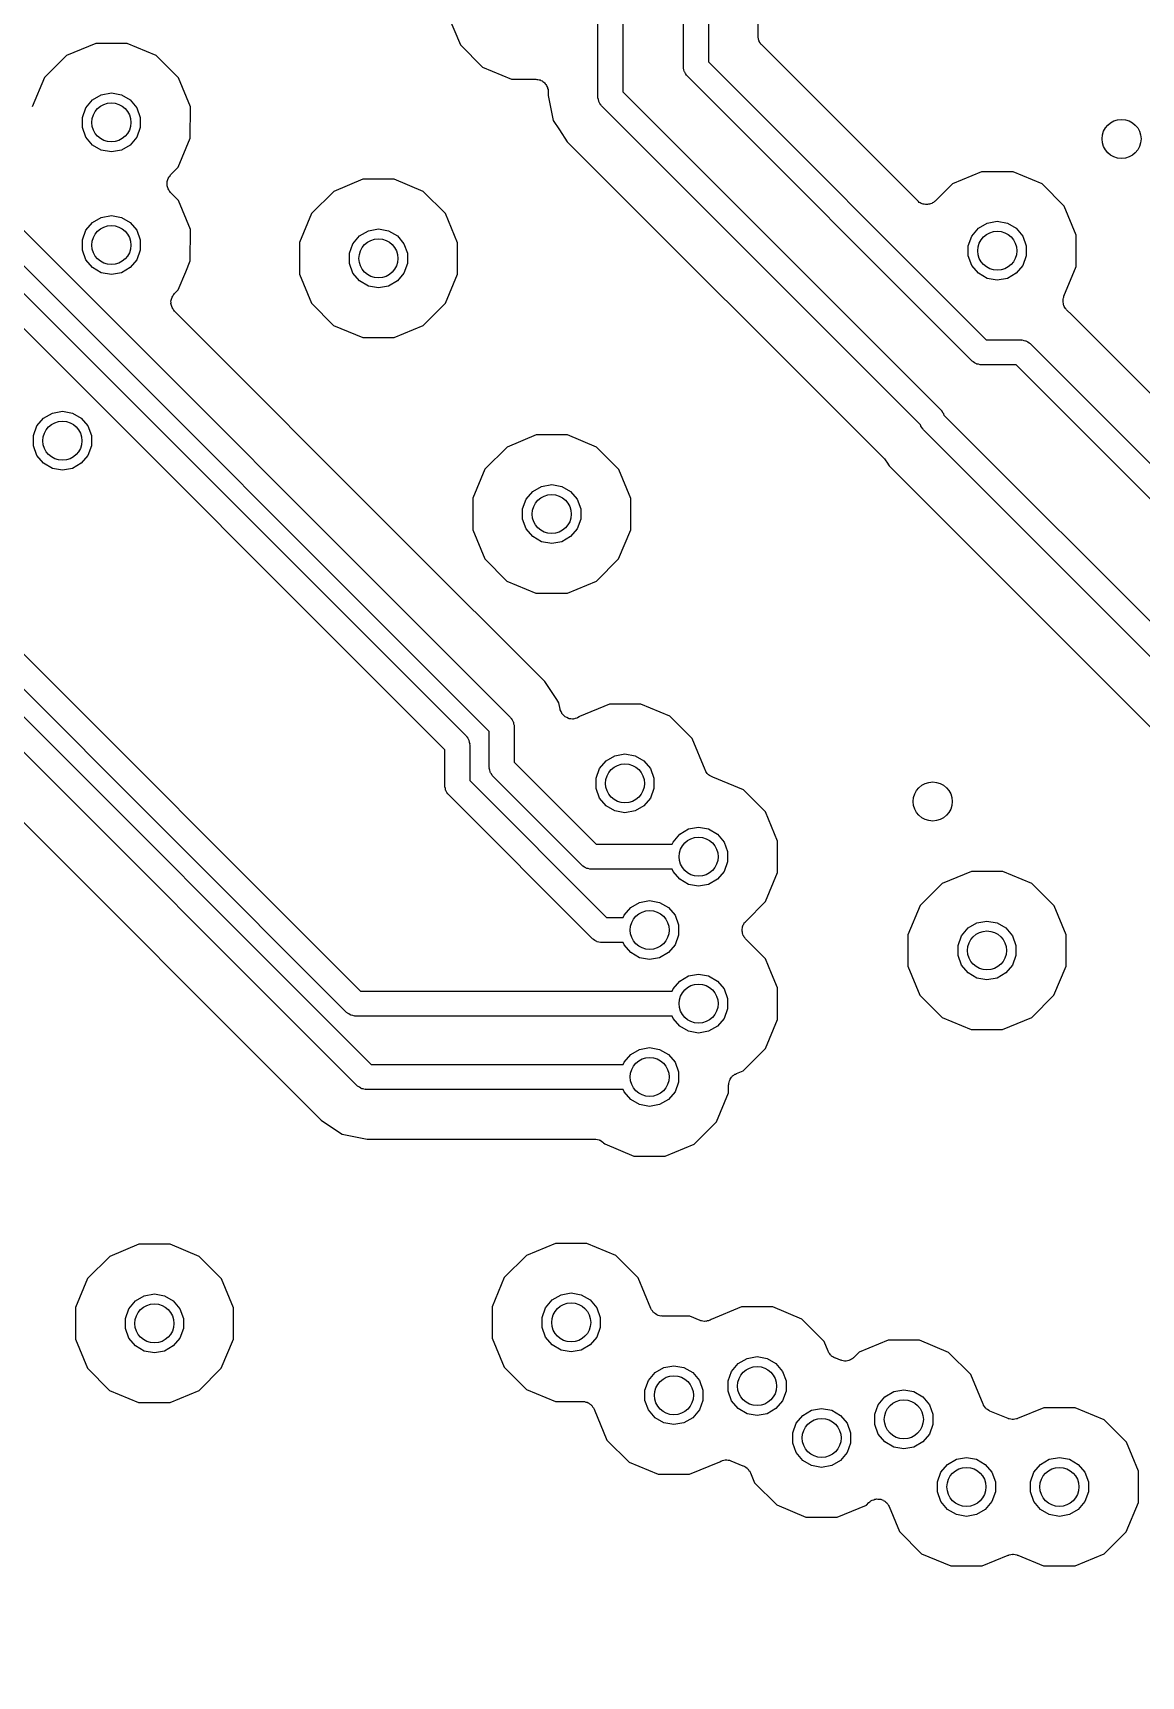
# Model space of a CAD drawing. Extents: x 10 to 287, y -200 to -10.
# Drawn here: x 141.91 to 153.24, y -120.73 to -103.95 of the extents above; entities that cross this region are included whole.
import ezdxf

# ---------------------------------------------------------------- set-up
doc = ezdxf.new("R2010")
doc.units = 0
doc.header["$MEASUREMENT"] = 0
doc.layers.add('BLACK', color=7, linetype='CONTINUOUS')

msp = doc.modelspace()

# ---------------------------------------------------------------- linework, layer by layer
at = {"layer": 'Black'}
for p, q in [((148.558, -104.295), (148.558, -101.618)), ((148.812, -101.565), (148.812, -104.242)), ((149.32, -103.979), (149.32, -102.324)), ((147.683, -104.6), (147.683, -102.653)), ((147.937, -102.6), (147.937, -104.547)), ((138.827, -102.979), (146.79, -110.941)), ((146.573, -111.084), (138.61, -103.121)), ((139.051, -103.845), (146.336, -111.129)), ((146.154, -103.772), (146.277, -104.069)), ((146.119, -111.272), (138.909, -104.062)), ((142.55, -104.053), (142.253, -104.176)), ((142.871, -104.054), (142.55, -104.053)), ((143.168, -104.177), (142.871, -104.054)), ((146.277, -104.069), (146.504, -104.296)), ((149.321, -103.985), (149.32, -103.979)), ((149.32, -103.99), (149.321, -103.985)), ((149.325, -104.006), (149.32, -103.99)), ((149.328, -104.023), (149.325, -104.006)), ((149.33, -104.028), (149.328, -104.023)), ((149.332, -104.033), (149.33, -104.028)), ((149.341, -104.047), (149.332, -104.033)), ((149.35, -104.061), (149.341, -104.047)), ((149.354, -104.065), (149.35, -104.061)), ((149.357, -104.069), (149.354, -104.065)), ((149.426, -104.138), (149.357, -104.069)), ((142.253, -104.176), (142.026, -104.403)), ((143.395, -104.404), (143.168, -104.177)), ((148.812, -104.242), (151.653, -107.083)), ((150.952, -105.663), (149.426, -104.138)), ((149.426, -104.138), (149.426, -104.138)), ((142.026, -104.403), (141.902, -104.7)), ((143.518, -104.701), (143.395, -104.404)), ((146.504, -104.296), (146.8, -104.419)), ((148.559, -104.301), (148.558, -104.295)), ((148.558, -104.306), (148.559, -104.301)), ((148.563, -104.322), (148.558, -104.306)), ((148.566, -104.338), (148.563, -104.322)), ((148.568, -104.343), (148.566, -104.338)), ((148.57, -104.349), (148.568, -104.343)), ((148.579, -104.362), (148.57, -104.349)), ((148.588, -104.377), (148.579, -104.362)), ((148.592, -104.38), (148.588, -104.377)), ((148.595, -104.385), (148.592, -104.38)), ((151.51, -107.3), (148.595, -104.385)), ((142.517, -104.631), (142.607, -104.579)), ((142.607, -104.579), (142.71, -104.56)), ((142.71, -104.56), (142.813, -104.579)), ((142.813, -104.579), (142.903, -104.631)), ((146.8, -104.419), (147.048, -104.419)), ((147.048, -104.419), (147.059, -104.421)), ((147.059, -104.421), (147.07, -104.421)), ((147.07, -104.421), (147.081, -104.425)), ((147.081, -104.425), (147.092, -104.427)), ((147.092, -104.427), (147.101, -104.433)), ((147.101, -104.433), (147.112, -104.436)), ((147.112, -104.436), (147.12, -104.444)), ((147.12, -104.444), (147.13, -104.449)), ((147.13, -104.449), (147.137, -104.458)), ((147.137, -104.458), (147.145, -104.465)), ((147.145, -104.465), (147.151, -104.475)), ((147.151, -104.475), (147.158, -104.483)), ((147.158, -104.483), (147.162, -104.493)), ((147.162, -104.493), (147.167, -104.503)), ((147.167, -104.503), (147.169, -104.514)), ((147.169, -104.514), (147.173, -104.525)), ((147.173, -104.525), (147.173, -104.536)), ((147.173, -104.536), (147.175, -104.546)), ((147.175, -104.546), (147.175, -104.587)), ((147.937, -104.547), (151.19, -107.8)), ((142.414, -104.809), (142.449, -104.711)), ((142.449, -104.711), (142.517, -104.631)), ((142.903, -104.631), (142.97, -104.711)), ((142.97, -104.711), (143.006, -104.809)), ((143.517, -105.023), (143.518, -104.701)), ((147.175, -104.587), (147.226, -104.842)), ((147.684, -104.606), (147.683, -104.6)), ((147.683, -104.611), (147.684, -104.606)), ((147.688, -104.627), (147.683, -104.611)), ((147.691, -104.643), (147.688, -104.627)), ((147.693, -104.648), (147.691, -104.643)), ((147.695, -104.654), (147.693, -104.648)), ((147.704, -104.667), (147.695, -104.654)), ((147.713, -104.682), (147.704, -104.667)), ((147.717, -104.685), (147.713, -104.682)), ((147.72, -104.69), (147.717, -104.685)), ((150.98, -107.95), (147.72, -104.69)), ((142.414, -104.914), (142.414, -104.809)), ((142.449, -105.012), (142.414, -104.914)), ((143.006, -104.914), (142.97, -105.012)), ((143.006, -104.809), (143.006, -104.914)), ((147.226, -104.842), (147.289, -104.936)), ((142.517, -105.092), (142.449, -105.012)), ((142.97, -105.012), (142.903, -105.092)), ((143.394, -105.319), (143.517, -105.023)), ((147.289, -104.936), (147.289, -104.936)), ((147.289, -104.936), (147.37, -105.058)), ((147.37, -105.058), (150.611, -108.299)), ((142.607, -105.144), (142.517, -105.092)), ((142.71, -105.162), (142.607, -105.144)), ((142.813, -105.144), (142.71, -105.162)), ((142.903, -105.092), (142.813, -105.144)), ((143.297, -105.425), (143.302, -105.415)), ((143.302, -105.415), (143.31, -105.407)), ((143.31, -105.407), (143.316, -105.398)), ((143.316, -105.398), (143.394, -105.319)), ((151.605, -105.364), (151.308, -105.487)), ((151.926, -105.364), (151.605, -105.364)), ((152.223, -105.488), (151.926, -105.364)), ((143.279, -105.476), (143.282, -105.466)), ((143.28, -105.487), (143.279, -105.476)), ((143.279, -105.498), (143.28, -105.487)), ((143.282, -105.509), (143.279, -105.498)), ((143.282, -105.466), (143.283, -105.455)), ((143.283, -105.52), (143.282, -105.509)), ((143.283, -105.455), (143.288, -105.444)), ((143.288, -105.53), (143.283, -105.52)), ((143.288, -105.444), (143.291, -105.434)), ((143.291, -105.541), (143.288, -105.53)), ((143.291, -105.434), (143.297, -105.425)), ((143.297, -105.55), (143.291, -105.541)), ((143.302, -105.56), (143.297, -105.55)), ((143.309, -105.568), (143.302, -105.56)), ((143.316, -105.577), (143.309, -105.568)), ((143.395, -105.657), (143.316, -105.577)), ((144.983, -105.565), (144.756, -105.792)), ((145.28, -105.442), (144.983, -105.565)), ((145.601, -105.442), (145.28, -105.442)), ((145.898, -105.566), (145.601, -105.442)), ((146.125, -105.793), (145.898, -105.566)), ((151.308, -105.487), (151.131, -105.664)), ((152.45, -105.715), (152.223, -105.488)), ((143.518, -105.954), (143.395, -105.657)), ((150.961, -105.67), (150.952, -105.663)), ((150.968, -105.678), (150.961, -105.67)), ((150.978, -105.682), (150.968, -105.678)), ((150.988, -105.689), (150.978, -105.682)), ((150.998, -105.692), (150.988, -105.689)), ((151.008, -105.696), (150.998, -105.692)), ((151.019, -105.697), (151.008, -105.696)), ((151.03, -105.7), (151.019, -105.697)), ((151.041, -105.699), (151.03, -105.7)), ((151.052, -105.7), (151.041, -105.699)), ((151.063, -105.697), (151.052, -105.7)), ((151.074, -105.696), (151.063, -105.697)), ((151.084, -105.692), (151.074, -105.696)), ((151.095, -105.689), (151.084, -105.692)), ((151.104, -105.682), (151.095, -105.689)), ((151.114, -105.678), (151.104, -105.682)), ((151.122, -105.67), (151.114, -105.678)), ((151.131, -105.664), (151.122, -105.67)), ((152.573, -106.012), (152.45, -105.715)), ((142.449, -105.963), (142.517, -105.883)), ((142.517, -105.883), (142.607, -105.831)), ((142.607, -105.831), (142.71, -105.813)), ((142.71, -105.813), (142.813, -105.831)), ((142.813, -105.831), (142.903, -105.883)), ((142.903, -105.883), (142.97, -105.963)), ((144.756, -105.792), (144.632, -106.089)), ((146.248, -106.09), (146.125, -105.793)), ((151.572, -105.942), (151.662, -105.889)), ((151.662, -105.889), (151.765, -105.871)), ((151.765, -105.871), (151.868, -105.889)), ((151.868, -105.889), (151.958, -105.942)), ((142.414, -106.061), (142.449, -105.963)), ((142.414, -106.166), (142.414, -106.061)), ((142.97, -105.963), (143.006, -106.061)), ((143.006, -106.061), (143.006, -106.166)), ((143.517, -106.275), (143.518, -105.954)), ((144.632, -106.089), (144.632, -106.41)), ((145.179, -106.1), (145.247, -106.02)), ((145.247, -106.02), (145.337, -105.967)), ((145.337, -105.967), (145.44, -105.949)), ((145.44, -105.949), (145.543, -105.967)), ((145.543, -105.967), (145.633, -106.02)), ((145.633, -106.02), (145.701, -106.1)), ((146.248, -106.411), (146.248, -106.09)), ((151.469, -106.12), (151.504, -106.022)), ((151.504, -106.022), (151.572, -105.942)), ((151.958, -105.942), (152.026, -106.022)), ((152.026, -106.022), (152.061, -106.12)), ((152.573, -106.333), (152.573, -106.012)), ((142.449, -106.264), (142.414, -106.166)), ((143.006, -106.166), (142.97, -106.264)), ((145.144, -106.198), (145.179, -106.1)), ((145.144, -106.302), (145.144, -106.198)), ((145.701, -106.1), (145.736, -106.198)), ((145.736, -106.198), (145.736, -106.302)), ((151.469, -106.224), (151.469, -106.12)), ((151.504, -106.322), (151.469, -106.224)), ((152.061, -106.224), (152.026, -106.322)), ((152.061, -106.12), (152.061, -106.224)), ((142.517, -106.344), (142.449, -106.264)), ((142.607, -106.396), (142.517, -106.344)), ((142.71, -106.414), (142.607, -106.396)), ((142.813, -106.396), (142.71, -106.414)), ((142.903, -106.344), (142.813, -106.396)), ((142.97, -106.264), (142.903, -106.344)), ((143.394, -106.572), (143.471, -106.386)), ((143.471, -106.386), (143.517, -106.275)), ((143.471, -106.386), (143.471, -106.386)), ((144.632, -106.41), (144.755, -106.707)), ((145.179, -106.4), (145.144, -106.302)), ((145.247, -106.48), (145.179, -106.4)), ((145.701, -106.4), (145.633, -106.48)), ((145.736, -106.302), (145.701, -106.4)), ((146.124, -106.708), (146.248, -106.411)), ((151.572, -106.402), (151.504, -106.322)), ((151.662, -106.455), (151.572, -106.402)), ((151.958, -106.402), (151.868, -106.455)), ((152.026, -106.322), (151.958, -106.402)), ((152.446, -106.637), (152.573, -106.333)), ((143.356, -106.61), (143.394, -106.572)), ((145.337, -106.533), (145.247, -106.48)), ((145.44, -106.551), (145.337, -106.533)), ((145.543, -106.533), (145.44, -106.551)), ((145.633, -106.48), (145.543, -106.533)), ((151.765, -106.473), (151.662, -106.455)), ((151.868, -106.455), (151.765, -106.473)), ((143.319, -106.688), (143.322, -106.678)), ((143.32, -106.699), (143.319, -106.688)), ((143.319, -106.711), (143.32, -106.699)), ((143.322, -106.721), (143.319, -106.711)), ((143.322, -106.678), (143.323, -106.667)), ((143.323, -106.732), (143.322, -106.721)), ((143.323, -106.667), (143.328, -106.657)), ((143.328, -106.742), (143.323, -106.732)), ((143.328, -106.657), (143.331, -106.646)), ((143.331, -106.753), (143.328, -106.742)), ((143.331, -106.646), (143.337, -106.637)), ((143.337, -106.762), (143.331, -106.753)), ((143.337, -106.637), (143.342, -106.627)), ((143.342, -106.772), (143.337, -106.762)), ((143.342, -106.627), (143.35, -106.619)), ((143.35, -106.619), (143.356, -106.61)), ((144.755, -106.707), (144.982, -106.934)), ((145.897, -106.935), (146.124, -106.708)), ((152.437, -106.68), (152.44, -106.667)), ((152.438, -106.689), (152.437, -106.68)), ((152.437, -106.697), (152.438, -106.689)), ((152.441, -106.71), (152.437, -106.697)), ((152.44, -106.667), (152.441, -106.653)), ((152.441, -106.653), (152.445, -106.646)), ((152.443, -106.724), (152.441, -106.71)), ((152.446, -106.732), (152.443, -106.724)), ((152.445, -106.646), (152.446, -106.637)), ((152.449, -106.74), (152.446, -106.732)), ((152.456, -106.751), (152.449, -106.74)), ((152.463, -106.763), (152.456, -106.751)), ((152.469, -106.769), (152.463, -106.763)), ((143.35, -106.78), (143.342, -106.772)), ((143.356, -106.789), (143.35, -106.78)), ((145.704, -109.137), (143.356, -106.789)), ((144.982, -106.934), (145.279, -107.058)), ((152.474, -106.776), (152.469, -106.769)), ((152.526, -106.828), (152.474, -106.776)), ((156.844, -111.146), (152.526, -106.828)), ((152.526, -106.828), (152.526, -106.828)), ((138.586, -107.064), (145.258, -113.736)), ((145.279, -107.058), (145.6, -107.058)), ((145.6, -107.058), (145.897, -106.935)), ((151.653, -107.083), (152.01, -107.083)), ((152.01, -107.083), (152.016, -107.084)), ((152.016, -107.084), (152.021, -107.083)), ((152.021, -107.083), (152.037, -107.088)), ((152.037, -107.088), (152.053, -107.091)), ((152.053, -107.091), (152.058, -107.093)), ((152.058, -107.093), (152.064, -107.095)), ((152.064, -107.095), (152.077, -107.104)), ((152.077, -107.104), (152.092, -107.113)), ((152.092, -107.113), (152.095, -107.117)), ((152.095, -107.117), (152.1, -107.12)), ((152.1, -107.12), (167.055, -122.075)), ((145.115, -113.953), (138.443, -107.281)), ((151.515, -107.303), (151.51, -107.3)), ((151.518, -107.307), (151.515, -107.303)), ((151.533, -107.316), (151.518, -107.307)), ((151.546, -107.325), (151.533, -107.316)), ((151.552, -107.327), (151.546, -107.325)), ((151.557, -107.329), (151.552, -107.327)), ((151.573, -107.332), (151.557, -107.329)), ((151.589, -107.337), (151.573, -107.332)), ((151.594, -107.336), (151.589, -107.337)), ((151.6, -107.337), (151.594, -107.336)), ((151.957, -107.337), (151.6, -107.337)), ((166.838, -122.218), (151.957, -107.337)), ((138.44, -107.56), (145.365, -114.485)), ((145.223, -114.702), (138.297, -107.777)), ((141.949, -107.962), (142.016, -107.882)), ((142.016, -107.882), (142.107, -107.83)), ((142.107, -107.83), (142.21, -107.812)), ((142.21, -107.812), (142.312, -107.83)), ((142.312, -107.83), (142.403, -107.882)), ((142.403, -107.882), (142.47, -107.962)), ((151.19, -107.8), (151.193, -107.805)), ((151.193, -107.805), (151.197, -107.808)), ((151.197, -107.808), (151.206, -107.823)), ((151.206, -107.823), (151.215, -107.836)), ((151.215, -107.836), (151.217, -107.842)), ((151.217, -107.842), (151.219, -107.847)), ((151.219, -107.847), (151.22, -107.85)), ((151.22, -107.85), (160.701, -117.332)), ((141.913, -108.06), (141.949, -107.962)), ((141.913, -108.165), (141.913, -108.06)), ((142.47, -107.962), (142.506, -108.06)), ((142.506, -108.06), (142.506, -108.165)), ((147.051, -108.054), (146.754, -108.177)), ((147.372, -108.054), (147.051, -108.054)), ((147.669, -108.178), (147.372, -108.054)), ((150.981, -107.953), (150.98, -107.95)), ((150.983, -107.958), (150.981, -107.953)), ((150.985, -107.964), (150.983, -107.958)), ((150.994, -107.977), (150.985, -107.964)), ((151.003, -107.992), (150.994, -107.977)), ((151.007, -107.995), (151.003, -107.992)), ((151.01, -108), (151.007, -107.995)), ((160.527, -117.516), (151.01, -108)), ((141.949, -108.263), (141.913, -108.165)), ((142.016, -108.343), (141.949, -108.263)), ((142.47, -108.263), (142.403, -108.343)), ((142.506, -108.165), (142.47, -108.263)), ((146.754, -108.177), (146.526, -108.404)), ((147.896, -108.405), (147.669, -108.178)), ((138.124, -108.322), (144.855, -115.053)), ((142.107, -108.395), (142.016, -108.343)), ((142.21, -108.413), (142.107, -108.395)), ((142.312, -108.395), (142.21, -108.413)), ((142.403, -108.343), (142.312, -108.395)), ((146.526, -108.404), (146.403, -108.7)), ((148.019, -108.702), (147.896, -108.405)), ((150.611, -108.299), (150.618, -108.309)), ((150.618, -108.309), (150.627, -108.318)), ((150.627, -108.318), (150.636, -108.333)), ((150.636, -108.333), (150.636, -108.333)), ((150.636, -108.333), (150.66, -108.368)), ((150.66, -108.368), (157.76, -115.468)), ((147.017, -108.631), (147.108, -108.579)), ((147.108, -108.579), (147.211, -108.561)), ((147.211, -108.561), (147.314, -108.579)), ((147.314, -108.579), (147.404, -108.631)), ((146.403, -108.7), (146.403, -109.022)), ((146.914, -108.81), (146.95, -108.711)), ((146.95, -108.711), (147.017, -108.631)), ((147.404, -108.631), (147.471, -108.711)), ((147.471, -108.711), (147.507, -108.81)), ((148.018, -109.023), (148.019, -108.702)), ((146.914, -108.914), (146.914, -108.81)), ((146.95, -109.012), (146.914, -108.914)), ((147.507, -108.914), (147.471, -109.012)), ((147.507, -108.81), (147.507, -108.914)), ((146.403, -109.022), (146.526, -109.319)), ((147.017, -109.092), (146.95, -109.012)), ((147.108, -109.145), (147.017, -109.092)), ((147.404, -109.092), (147.314, -109.145)), ((147.471, -109.012), (147.404, -109.092)), ((147.895, -109.32), (148.018, -109.023)), ((147.14, -110.573), (145.704, -109.137)), ((145.704, -109.137), (145.704, -109.137)), ((147.211, -109.163), (147.108, -109.145)), ((147.314, -109.145), (147.211, -109.163)), ((146.526, -109.319), (146.753, -109.546)), ((147.668, -109.547), (147.895, -109.32)), ((146.753, -109.546), (147.049, -109.669)), ((147.371, -109.67), (147.668, -109.547)), ((147.049, -109.669), (147.371, -109.67)), ((147.262, -110.756), (147.14, -110.573)), ((147.284, -110.789), (147.262, -110.756)), ((147.262, -110.756), (147.262, -110.756)), ((147.297, -110.854), (147.284, -110.789)), ((146.79, -110.941), (146.793, -110.946)), ((146.793, -110.946), (146.797, -110.95)), ((146.797, -110.95), (146.806, -110.964)), ((147.299, -110.858), (147.297, -110.854)), ((147.299, -110.862), (147.299, -110.858)), ((147.307, -110.878), (147.299, -110.862)), ((147.313, -110.895), (147.307, -110.878)), ((147.316, -110.898), (147.313, -110.895)), ((147.318, -110.902), (147.316, -110.898)), ((147.33, -110.915), (147.318, -110.902)), ((147.342, -110.928), (147.33, -110.915)), ((147.346, -110.93), (147.342, -110.928)), ((147.349, -110.933), (147.346, -110.93)), ((147.365, -110.941), (147.349, -110.933)), ((147.381, -110.95), (147.365, -110.941)), ((147.385, -110.95), (147.381, -110.95)), ((147.389, -110.952), (147.385, -110.95)), ((147.407, -110.953), (147.389, -110.952)), ((147.425, -110.956), (147.407, -110.953)), ((147.429, -110.955), (147.425, -110.956)), ((147.433, -110.956), (147.429, -110.955)), ((147.45, -110.951), (147.433, -110.956)), ((147.468, -110.948), (147.45, -110.951)), ((147.471, -110.945), (147.468, -110.948)), ((147.475, -110.944), (147.471, -110.945)), ((147.49, -110.934), (147.475, -110.944)), ((147.496, -110.93), (147.49, -110.934)), ((147.8, -110.805), (147.496, -110.93)), ((148.121, -110.805), (147.8, -110.805)), ((148.418, -110.928), (148.121, -110.805)), ((148.645, -111.156), (148.418, -110.928)), ((146.336, -111.129), (146.339, -111.134)), ((146.573, -111.45), (146.573, -111.084)), ((146.806, -110.964), (146.815, -110.978)), ((146.815, -110.978), (146.817, -110.983)), ((146.817, -110.983), (146.819, -110.988)), ((146.819, -110.988), (146.822, -111.004)), ((146.822, -111.004), (146.827, -111.02)), ((146.827, -111.02), (146.826, -111.026)), ((146.826, -111.026), (146.827, -111.031)), ((146.827, -111.031), (146.827, -111.397)), ((146.119, -111.638), (146.119, -111.272)), ((146.339, -111.134), (146.343, -111.138)), ((146.343, -111.138), (146.352, -111.152)), ((146.352, -111.152), (146.361, -111.166)), ((146.361, -111.166), (146.363, -111.171)), ((146.363, -111.171), (146.365, -111.176)), ((146.365, -111.176), (146.368, -111.192)), ((146.368, -111.192), (146.373, -111.208)), ((146.373, -111.208), (146.372, -111.214)), ((146.372, -111.214), (146.373, -111.219)), ((146.373, -111.219), (146.373, -111.585)), ((148.778, -111.476), (148.645, -111.156)), ((146.574, -111.456), (146.573, -111.45)), ((146.573, -111.461), (146.574, -111.456)), ((146.578, -111.477), (146.573, -111.461)), ((146.827, -111.397), (147.665, -112.235)), ((147.664, -111.56), (147.7, -111.462)), ((147.7, -111.462), (147.767, -111.382)), ((147.767, -111.382), (147.857, -111.33)), ((147.857, -111.33), (147.96, -111.312)), ((147.96, -111.312), (148.063, -111.33)), ((148.063, -111.33), (148.153, -111.382)), ((148.153, -111.382), (148.221, -111.462)), ((148.221, -111.462), (148.256, -111.56)), ((146.373, -111.585), (147.772, -112.984)), ((146.581, -111.493), (146.578, -111.477)), ((146.583, -111.498), (146.581, -111.493)), ((146.585, -111.504), (146.583, -111.498)), ((146.594, -111.517), (146.585, -111.504)), ((146.603, -111.532), (146.594, -111.517)), ((146.607, -111.535), (146.603, -111.532)), ((146.61, -111.54), (146.607, -111.535)), ((147.522, -112.452), (146.61, -111.54)), ((147.664, -111.665), (147.664, -111.56)), ((148.256, -111.56), (148.256, -111.665)), ((148.782, -111.483), (148.778, -111.476)), ((148.785, -111.491), (148.782, -111.483)), ((148.794, -111.501), (148.785, -111.491)), ((148.801, -111.513), (148.794, -111.501)), ((148.808, -111.518), (148.801, -111.513)), ((148.813, -111.525), (148.808, -111.518)), ((148.825, -111.532), (148.813, -111.525)), ((148.836, -111.54), (148.825, -111.532)), ((148.844, -111.543), (148.836, -111.54)), ((148.851, -111.547), (148.844, -111.543)), ((148.857, -111.548), (148.851, -111.547)), ((149.17, -111.678), (148.857, -111.548)), ((146.12, -111.644), (146.119, -111.638)), ((146.119, -111.649), (146.12, -111.644)), ((146.124, -111.665), (146.119, -111.649)), ((146.127, -111.681), (146.124, -111.665)), ((146.129, -111.686), (146.127, -111.681)), ((146.131, -111.692), (146.129, -111.686)), ((146.14, -111.705), (146.131, -111.692)), ((146.149, -111.72), (146.14, -111.705)), ((146.153, -111.723), (146.149, -111.72)), ((146.156, -111.728), (146.153, -111.723)), ((147.629, -113.201), (146.156, -111.728)), ((147.7, -111.763), (147.664, -111.665)), ((147.767, -111.843), (147.7, -111.763)), ((148.221, -111.763), (148.153, -111.843)), ((148.256, -111.665), (148.221, -111.763)), ((149.397, -111.905), (149.17, -111.678)), ((147.857, -111.895), (147.767, -111.843)), ((147.96, -111.914), (147.857, -111.895)), ((148.063, -111.895), (147.96, -111.914)), ((148.153, -111.843), (148.063, -111.895)), ((149.52, -112.202), (149.397, -111.905)), ((148.451, -112.212), (148.519, -112.132)), ((148.519, -112.132), (148.609, -112.079)), ((148.609, -112.079), (148.712, -112.061)), ((148.712, -112.061), (148.815, -112.079)), ((148.815, -112.079), (148.905, -112.132)), ((148.905, -112.132), (148.972, -112.212)), ((147.665, -112.235), (148.443, -112.235)), ((148.443, -112.235), (148.451, -112.212)), ((148.972, -112.212), (149.008, -112.31)), ((149.519, -112.523), (149.52, -112.202)), ((147.527, -112.455), (147.522, -112.452)), ((147.53, -112.459), (147.527, -112.455)), ((147.545, -112.468), (147.53, -112.459)), ((147.558, -112.477), (147.545, -112.468)), ((149.008, -112.414), (148.972, -112.512)), ((149.008, -112.31), (149.008, -112.414)), ((147.564, -112.479), (147.558, -112.477)), ((147.569, -112.481), (147.564, -112.479)), ((147.585, -112.484), (147.569, -112.481)), ((147.601, -112.488), (147.585, -112.484)), ((147.606, -112.488), (147.601, -112.488)), ((147.612, -112.489), (147.606, -112.488)), ((148.443, -112.489), (147.612, -112.489)), ((148.451, -112.512), (148.443, -112.489)), ((148.519, -112.592), (148.451, -112.512)), ((148.609, -112.645), (148.519, -112.592)), ((148.905, -112.592), (148.815, -112.645)), ((148.972, -112.512), (148.905, -112.592)), ((149.396, -112.82), (149.519, -112.523)), ((151.203, -112.635), (150.976, -112.862)), ((151.5, -112.512), (151.203, -112.635)), ((151.821, -112.512), (151.5, -112.512)), ((152.118, -112.636), (151.821, -112.512)), ((152.345, -112.863), (152.118, -112.636)), ((148.712, -112.663), (148.609, -112.645)), ((148.815, -112.645), (148.712, -112.663)), ((147.942, -112.984), (147.951, -112.961)), ((147.951, -112.961), (148.018, -112.881)), ((148.018, -112.881), (148.109, -112.829)), ((148.109, -112.829), (148.212, -112.81)), ((148.212, -112.81), (148.314, -112.829)), ((148.314, -112.829), (148.405, -112.881)), ((148.405, -112.881), (148.472, -112.961)), ((148.472, -112.961), (148.508, -113.059)), ((149.194, -113.023), (149.396, -112.82)), ((150.976, -112.862), (150.852, -113.159)), ((152.468, -113.16), (152.345, -112.863)), ((147.772, -112.984), (147.942, -112.984)), ((148.508, -113.059), (148.508, -113.164)), ((149.157, -113.101), (149.16, -113.09)), ((149.158, -113.112), (149.157, -113.101)), ((149.157, -113.123), (149.158, -113.112)), ((149.16, -113.134), (149.157, -113.123)), ((149.16, -113.09), (149.161, -113.079)), ((149.161, -113.145), (149.16, -113.134)), ((149.161, -113.079), (149.165, -113.069)), ((149.165, -113.155), (149.161, -113.145)), ((149.165, -113.069), (149.168, -113.059)), ((149.168, -113.059), (149.175, -113.05)), ((149.175, -113.05), (149.179, -113.039)), ((149.179, -113.039), (149.187, -113.032)), ((149.187, -113.032), (149.194, -113.023)), ((151.399, -113.17), (151.467, -113.09)), ((151.467, -113.09), (151.557, -113.037)), ((151.557, -113.037), (151.66, -113.019)), ((151.66, -113.019), (151.763, -113.037)), ((151.763, -113.037), (151.853, -113.09)), ((151.853, -113.09), (151.921, -113.17)), ((147.634, -113.204), (147.629, -113.201)), ((147.638, -113.209), (147.634, -113.204)), ((147.652, -113.217), (147.638, -113.209)), ((147.666, -113.226), (147.652, -113.217)), ((147.671, -113.228), (147.666, -113.226)), ((147.676, -113.231), (147.671, -113.228)), ((147.692, -113.234), (147.676, -113.231)), ((147.708, -113.238), (147.692, -113.234)), ((147.714, -113.237), (147.708, -113.238)), ((147.719, -113.238), (147.714, -113.237)), ((147.942, -113.238), (147.719, -113.238)), ((147.951, -113.262), (147.942, -113.238)), ((148.018, -113.342), (147.951, -113.262)), ((148.472, -113.262), (148.405, -113.342)), ((148.508, -113.164), (148.472, -113.262)), ((149.168, -113.166), (149.165, -113.155)), ((149.174, -113.175), (149.168, -113.166)), ((149.179, -113.185), (149.174, -113.175)), ((149.187, -113.193), (149.179, -113.185)), ((149.193, -113.202), (149.187, -113.193)), ((149.397, -113.406), (149.193, -113.202)), ((150.852, -113.159), (150.852, -113.48)), ((151.364, -113.268), (151.399, -113.17)), ((151.364, -113.372), (151.364, -113.268)), ((151.921, -113.17), (151.956, -113.268)), ((151.956, -113.268), (151.956, -113.372)), ((152.468, -113.481), (152.468, -113.16)), ((148.109, -113.394), (148.018, -113.342)), ((148.212, -113.412), (148.109, -113.394)), ((148.314, -113.394), (148.212, -113.412)), ((148.405, -113.342), (148.314, -113.394)), ((149.458, -113.554), (149.397, -113.406)), ((150.852, -113.48), (150.975, -113.777)), ((151.399, -113.47), (151.364, -113.372)), ((151.467, -113.55), (151.399, -113.47)), ((151.921, -113.47), (151.853, -113.55)), ((151.956, -113.372), (151.921, -113.47)), ((152.344, -113.778), (152.468, -113.481)), ((148.451, -113.713), (148.519, -113.633)), ((148.519, -113.633), (148.609, -113.58)), ((148.609, -113.58), (148.712, -113.562)), ((148.712, -113.562), (148.815, -113.58)), ((148.815, -113.58), (148.905, -113.633)), ((148.905, -113.633), (148.972, -113.713)), ((149.52, -113.703), (149.458, -113.554)), ((151.557, -113.603), (151.467, -113.55)), ((151.66, -113.621), (151.557, -113.603)), ((151.763, -113.603), (151.66, -113.621)), ((151.853, -113.55), (151.763, -113.603)), ((145.258, -113.736), (147.1, -113.736)), ((147.1, -113.736), (148.443, -113.736)), ((148.443, -113.736), (148.451, -113.713)), ((148.972, -113.713), (149.008, -113.811)), ((149.008, -113.811), (149.008, -113.915)), ((149.519, -114.024), (149.52, -113.703)), ((150.975, -113.777), (151.202, -114.004)), ((152.117, -114.005), (152.344, -113.778)), ((145.12, -113.956), (145.115, -113.953)), ((145.124, -113.96), (145.12, -113.956)), ((145.138, -113.969), (145.124, -113.96)), ((145.152, -113.978), (145.138, -113.969)), ((145.157, -113.98), (145.152, -113.978)), ((145.162, -113.982), (145.157, -113.98)), ((145.178, -113.985), (145.162, -113.982)), ((145.194, -113.99), (145.178, -113.985)), ((149.008, -113.915), (148.972, -114.014)), ((145.2, -113.989), (145.194, -113.99)), ((145.205, -113.99), (145.2, -113.989)), ((147.1, -113.99), (145.205, -113.99)), ((148.443, -113.99), (147.1, -113.99)), ((148.451, -114.014), (148.443, -113.99)), ((148.519, -114.094), (148.451, -114.014)), ((148.609, -114.146), (148.519, -114.094)), ((148.712, -114.164), (148.609, -114.146)), ((148.815, -114.146), (148.712, -114.164)), ((148.905, -114.094), (148.815, -114.146)), ((148.972, -114.014), (148.905, -114.094)), ((149.396, -114.321), (149.519, -114.024)), ((151.202, -114.004), (151.499, -114.128)), ((151.499, -114.128), (151.82, -114.128)), ((151.82, -114.128), (152.117, -114.005)), ((148.109, -114.33), (148.212, -114.312)), ((148.212, -114.312), (148.314, -114.33)), ((145.365, -114.485), (147.173, -114.485)), ((147.173, -114.485), (147.942, -114.485)), ((147.942, -114.485), (147.951, -114.462)), ((147.951, -114.462), (148.018, -114.382)), ((148.018, -114.382), (148.109, -114.33)), ((148.314, -114.33), (148.405, -114.382)), ((148.405, -114.382), (148.472, -114.462)), ((148.472, -114.462), (148.508, -114.56)), ((149.169, -114.548), (149.396, -114.321)), ((148.508, -114.56), (148.508, -114.665)), ((149.024, -114.665), (149.027, -114.652)), ((149.027, -114.652), (149.031, -114.644)), ((149.031, -114.644), (149.034, -114.636)), ((149.034, -114.636), (149.042, -114.625)), ((149.042, -114.625), (149.049, -114.613)), ((149.049, -114.613), (149.055, -114.608)), ((149.055, -114.608), (149.06, -114.601)), ((149.06, -114.601), (149.072, -114.594)), ((149.072, -114.594), (149.083, -114.585)), ((149.083, -114.585), (149.091, -114.582)), ((149.091, -114.582), (149.098, -114.578)), ((149.098, -114.578), (149.169, -114.548)), ((145.227, -114.705), (145.223, -114.702)), ((145.231, -114.71), (145.227, -114.705)), ((145.245, -114.718), (145.231, -114.71)), ((145.259, -114.728), (145.245, -114.718)), ((145.264, -114.729), (145.259, -114.728)), ((145.269, -114.732), (145.264, -114.729)), ((145.285, -114.735), (145.269, -114.732)), ((145.301, -114.739), (145.285, -114.735)), ((145.307, -114.738), (145.301, -114.739)), ((145.312, -114.739), (145.307, -114.738)), ((147.173, -114.739), (145.312, -114.739)), ((147.942, -114.739), (147.173, -114.739)), ((147.951, -114.763), (147.942, -114.739)), ((148.018, -114.843), (147.951, -114.763)), ((148.472, -114.763), (148.405, -114.843)), ((148.508, -114.665), (148.472, -114.763)), ((148.896, -115.071), (149.019, -114.774)), ((149.019, -114.695), (149.021, -114.687)), ((149.019, -114.774), (149.019, -114.695)), ((149.02, -114.678), (149.024, -114.665)), ((149.021, -114.687), (149.02, -114.678)), ((148.109, -114.895), (148.018, -114.843)), ((148.212, -114.913), (148.109, -114.895)), ((148.314, -114.895), (148.212, -114.913)), ((148.405, -114.843), (148.314, -114.895)), ((144.855, -115.053), (144.992, -115.145)), ((144.992, -115.145), (144.992, -115.145)), ((144.992, -115.145), (145.07, -115.197)), ((148.668, -115.298), (148.896, -115.071)), ((145.07, -115.197), (145.325, -115.247)), ((145.325, -115.247), (147.651, -115.247)), ((147.651, -115.247), (147.657, -115.248)), ((147.657, -115.248), (147.663, -115.248)), ((147.663, -115.248), (147.679, -115.252)), ((147.679, -115.252), (147.695, -115.255)), ((147.695, -115.255), (147.7, -115.258)), ((147.7, -115.258), (147.705, -115.259)), ((147.705, -115.259), (147.719, -115.269)), ((147.719, -115.269), (147.733, -115.277)), ((147.733, -115.277), (147.737, -115.281)), ((147.737, -115.281), (147.741, -115.285)), ((147.741, -115.285), (147.753, -115.297)), ((147.753, -115.297), (148.05, -115.42)), ((148.372, -115.42), (148.668, -115.298)), ((148.05, -115.42), (148.372, -115.42)), ((142.99, -116.322), (142.693, -116.445)), ((143.311, -116.322), (142.99, -116.322)), ((143.608, -116.446), (143.311, -116.322)), ((147.25, -116.312), (146.953, -116.435)), ((147.571, -116.312), (147.25, -116.312)), ((147.868, -116.436), (147.571, -116.312)), ((142.693, -116.445), (142.466, -116.672)), ((143.835, -116.673), (143.608, -116.446)), ((146.953, -116.435), (146.726, -116.662)), ((148.095, -116.663), (147.868, -116.436)), ((146.726, -116.662), (146.602, -116.959)), ((148.225, -116.977), (148.095, -116.663)), ((142.466, -116.672), (142.342, -116.969)), ((143.047, -116.847), (143.15, -116.829)), ((143.15, -116.829), (143.253, -116.847)), ((143.958, -116.97), (143.835, -116.673)), ((147.217, -116.89), (147.307, -116.837)), ((147.307, -116.837), (147.41, -116.819)), ((147.41, -116.819), (147.513, -116.837)), ((147.513, -116.837), (147.603, -116.89)), ((142.342, -116.969), (142.342, -117.29)), ((142.854, -117.078), (142.889, -116.98)), ((142.889, -116.98), (142.957, -116.9)), ((142.957, -116.9), (143.047, -116.847)), ((143.253, -116.847), (143.343, -116.9)), ((143.343, -116.9), (143.411, -116.98)), ((143.411, -116.98), (143.446, -117.078)), ((143.958, -117.291), (143.958, -116.97)), ((146.602, -116.959), (146.602, -117.28)), ((147.114, -117.068), (147.149, -116.97)), ((147.149, -116.97), (147.217, -116.89)), ((147.603, -116.89), (147.671, -116.97)), ((147.671, -116.97), (147.706, -117.068)), ((148.229, -116.984), (148.225, -116.977)), ((148.232, -116.992), (148.229, -116.984)), ((148.241, -117.003), (148.232, -116.992)), ((148.249, -117.015), (148.241, -117.003)), ((149.15, -116.962), (148.84, -117.09)), ((149.471, -116.962), (149.15, -116.962)), ((149.768, -117.086), (149.471, -116.962)), ((142.854, -117.182), (142.854, -117.078)), ((143.446, -117.078), (143.446, -117.182)), ((147.114, -117.172), (147.114, -117.068)), ((147.149, -117.27), (147.114, -117.172)), ((147.706, -117.172), (147.671, -117.27)), ((147.706, -117.068), (147.706, -117.172)), ((148.255, -117.02), (148.249, -117.015)), ((148.261, -117.026), (148.255, -117.02)), ((148.273, -117.033), (148.261, -117.026)), ((148.284, -117.041), (148.273, -117.033)), ((148.292, -117.044), (148.284, -117.041)), ((148.299, -117.048), (148.292, -117.044)), ((148.312, -117.051), (148.299, -117.048)), ((148.326, -117.055), (148.312, -117.051)), ((148.334, -117.054), (148.326, -117.055)), ((148.342, -117.056), (148.334, -117.054)), ((148.622, -117.056), (148.342, -117.056)), ((148.727, -117.1), (148.622, -117.056)), ((148.735, -117.102), (148.727, -117.1)), ((148.743, -117.105), (148.735, -117.102)), ((148.757, -117.106), (148.743, -117.105)), ((148.77, -117.109), (148.757, -117.106)), ((148.778, -117.108), (148.77, -117.109)), ((148.787, -117.109), (148.778, -117.108)), ((148.8, -117.105), (148.787, -117.109)), ((148.814, -117.104), (148.8, -117.105)), ((148.821, -117.1), (148.814, -117.104)), ((148.829, -117.098), (148.821, -117.1)), ((148.84, -117.09), (148.829, -117.098)), ((149.995, -117.313), (149.768, -117.086)), ((142.342, -117.29), (142.465, -117.587)), ((142.889, -117.28), (142.854, -117.182)), ((142.957, -117.36), (142.889, -117.28)), ((143.411, -117.28), (143.343, -117.36)), ((143.446, -117.182), (143.411, -117.28)), ((143.834, -117.588), (143.958, -117.291)), ((146.602, -117.28), (146.725, -117.577)), ((147.217, -117.35), (147.149, -117.27)), ((147.671, -117.27), (147.603, -117.35)), ((150.037, -117.414), (149.995, -117.313)), ((150.65, -117.302), (150.353, -117.425)), ((150.971, -117.302), (150.65, -117.302)), ((151.268, -117.426), (150.971, -117.302)), ((143.047, -117.413), (142.957, -117.36)), ((143.15, -117.431), (143.047, -117.413)), ((143.253, -117.413), (143.15, -117.431)), ((143.343, -117.36), (143.253, -117.413)), ((147.307, -117.403), (147.217, -117.35)), ((147.41, -117.421), (147.307, -117.403)), ((147.513, -117.403), (147.41, -117.421)), ((147.603, -117.35), (147.513, -117.403)), ((149.117, -117.54), (149.207, -117.487)), ((149.207, -117.487), (149.31, -117.469)), ((149.31, -117.469), (149.413, -117.487)), ((149.413, -117.487), (149.503, -117.54)), ((150.041, -117.421), (150.037, -117.414)), ((150.044, -117.429), (150.041, -117.421)), ((150.053, -117.439), (150.044, -117.429)), ((150.06, -117.451), (150.053, -117.439)), ((150.067, -117.456), (150.06, -117.451)), ((150.072, -117.463), (150.067, -117.456)), ((150.084, -117.47), (150.072, -117.463)), ((150.095, -117.478), (150.084, -117.47)), ((150.103, -117.481), (150.095, -117.478)), ((150.111, -117.485), (150.103, -117.481)), ((150.115, -117.485), (150.111, -117.485)), ((150.162, -117.505), (150.115, -117.485)), ((150.17, -117.507), (150.162, -117.505)), ((150.177, -117.51), (150.17, -117.507)), ((150.191, -117.512), (150.177, -117.51)), ((150.249, -117.509), (150.235, -117.511)), ((150.256, -117.505), (150.249, -117.509)), ((150.264, -117.503), (150.256, -117.505)), ((150.275, -117.495), (150.264, -117.503)), ((150.288, -117.489), (150.275, -117.495)), ((150.293, -117.482), (150.288, -117.489)), ((150.3, -117.478), (150.293, -117.482)), ((150.353, -117.425), (150.3, -117.478)), ((151.495, -117.653), (151.268, -117.426)), ((142.465, -117.587), (142.692, -117.814)), ((143.607, -117.815), (143.834, -117.588)), ((146.725, -117.577), (146.952, -117.804)), ((148.2, -117.713), (148.267, -117.633)), ((148.267, -117.633), (148.358, -117.581)), ((148.358, -117.581), (148.46, -117.563)), ((148.46, -117.563), (148.563, -117.581)), ((148.563, -117.581), (148.654, -117.633)), ((148.654, -117.633), (148.721, -117.713)), ((149.014, -117.718), (149.049, -117.62)), ((149.049, -117.62), (149.117, -117.54)), ((149.503, -117.54), (149.571, -117.62)), ((149.571, -117.62), (149.606, -117.718)), ((150.205, -117.515), (150.191, -117.512)), ((150.213, -117.514), (150.205, -117.515)), ((150.221, -117.514), (150.213, -117.514)), ((150.235, -117.511), (150.221, -117.514)), ((151.62, -117.956), (151.495, -117.653)), ((142.692, -117.814), (142.989, -117.938)), ((143.31, -117.938), (143.607, -117.815)), ((146.952, -117.804), (147.249, -117.928)), ((148.164, -117.811), (148.2, -117.713)), ((148.164, -117.916), (148.164, -117.811)), ((148.721, -117.713), (148.757, -117.811)), ((148.757, -117.811), (148.757, -117.916)), ((149.014, -117.822), (149.014, -117.718)), ((149.049, -117.92), (149.014, -117.822)), ((149.606, -117.822), (149.571, -117.92)), ((149.606, -117.718), (149.606, -117.822)), ((150.617, -117.88), (150.707, -117.827)), ((150.707, -117.827), (150.81, -117.809)), ((150.81, -117.809), (150.913, -117.827)), ((150.913, -117.827), (151.003, -117.88)), ((142.989, -117.938), (143.31, -117.938)), ((147.249, -117.928), (147.528, -117.928)), ((147.528, -117.928), (147.536, -117.929)), ((147.536, -117.929), (147.545, -117.929)), ((147.545, -117.929), (147.558, -117.933)), ((147.558, -117.933), (147.572, -117.936)), ((147.572, -117.936), (147.579, -117.94)), ((147.579, -117.94), (147.587, -117.942)), ((147.587, -117.942), (147.598, -117.951)), ((147.598, -117.951), (147.61, -117.958)), ((147.61, -117.958), (147.615, -117.964)), ((147.615, -117.964), (147.622, -117.969)), ((147.622, -117.969), (147.629, -117.981)), ((147.629, -117.981), (147.638, -117.991)), ((147.638, -117.991), (147.641, -117.999)), ((147.641, -117.999), (147.645, -118.006)), ((147.645, -118.006), (147.775, -118.321)), ((148.2, -118.014), (148.164, -117.916)), ((148.757, -117.916), (148.721, -118.014)), ((149.117, -118), (149.049, -117.92)), ((149.207, -118.053), (149.117, -118)), ((149.503, -118), (149.413, -118.053)), ((149.571, -117.92), (149.503, -118)), ((149.867, -118.017), (149.97, -117.999)), ((149.97, -117.999), (150.073, -118.017)), ((150.514, -118.058), (150.549, -117.96)), ((150.549, -117.96), (150.617, -117.88)), ((151.003, -117.88), (151.071, -117.96)), ((151.071, -117.96), (151.106, -118.058)), ((151.623, -117.961), (151.62, -117.956)), ((151.625, -117.966), (151.623, -117.961)), ((151.635, -117.979), (151.625, -117.966)), ((151.644, -117.993), (151.635, -117.979)), ((151.648, -117.996), (151.644, -117.993)), ((151.652, -118.001), (151.648, -117.996)), ((151.666, -118.01), (151.652, -118.001)), ((151.679, -118.02), (151.666, -118.01)), ((152.24, -117.992), (151.973, -118.102)), ((152.561, -117.992), (152.24, -117.992)), ((152.858, -118.116), (152.561, -117.992)), ((148.267, -118.094), (148.2, -118.014)), ((148.358, -118.146), (148.267, -118.094)), ((148.46, -118.164), (148.358, -118.146)), ((148.563, -118.146), (148.46, -118.164)), ((148.654, -118.094), (148.563, -118.146)), ((148.721, -118.014), (148.654, -118.094)), ((149.31, -118.071), (149.207, -118.053)), ((149.413, -118.053), (149.31, -118.071)), ((149.674, -118.248), (149.709, -118.15)), ((149.709, -118.15), (149.777, -118.07)), ((149.777, -118.07), (149.867, -118.017)), ((150.073, -118.017), (150.163, -118.07)), ((150.163, -118.07), (150.231, -118.15)), ((150.231, -118.15), (150.266, -118.248)), ((150.514, -118.162), (150.514, -118.058)), ((150.549, -118.26), (150.514, -118.162)), ((151.106, -118.162), (151.071, -118.26)), ((151.106, -118.058), (151.106, -118.162)), ((151.684, -118.022), (151.679, -118.02)), ((151.689, -118.025), (151.684, -118.022)), ((151.876, -118.102), (151.689, -118.025)), ((151.881, -118.104), (151.876, -118.102)), ((151.886, -118.106), (151.881, -118.104)), ((151.903, -118.108), (151.886, -118.106)), ((151.919, -118.112), (151.903, -118.108)), ((151.925, -118.111), (151.919, -118.112)), ((151.93, -118.112), (151.925, -118.111)), ((151.946, -118.108), (151.93, -118.112)), ((151.963, -118.106), (151.946, -118.108)), ((151.968, -118.104), (151.963, -118.106)), ((151.973, -118.102), (151.968, -118.104)), ((153.085, -118.343), (152.858, -118.116)), ((147.775, -118.321), (148.002, -118.548)), ((149.674, -118.352), (149.674, -118.248)), ((150.266, -118.248), (150.266, -118.352)), ((150.617, -118.34), (150.549, -118.26)), ((150.707, -118.393), (150.617, -118.34)), ((151.003, -118.34), (150.913, -118.393)), ((151.071, -118.26), (151.003, -118.34)), ((153.143, -118.484), (153.085, -118.343)), ((149.709, -118.45), (149.674, -118.352)), ((149.777, -118.53), (149.709, -118.45)), ((150.231, -118.45), (150.163, -118.53)), ((150.266, -118.352), (150.231, -118.45)), ((150.81, -118.411), (150.707, -118.393)), ((150.913, -118.393), (150.81, -118.411)), ((151.257, -118.57), (151.347, -118.517)), ((151.347, -118.517), (151.45, -118.499)), ((151.45, -118.499), (151.553, -118.517)), ((151.553, -118.517), (151.643, -118.57)), ((152.207, -118.57), (152.297, -118.517)), ((152.297, -118.517), (152.4, -118.499)), ((152.4, -118.499), (152.503, -118.517)), ((152.503, -118.517), (152.593, -118.57)), ((153.208, -118.64), (153.143, -118.484)), ((148.002, -118.548), (148.299, -118.671)), ((148.299, -118.671), (148.62, -118.671)), ((148.62, -118.671), (148.93, -118.543)), ((148.93, -118.543), (148.941, -118.536)), ((148.941, -118.536), (148.949, -118.534)), ((148.949, -118.534), (148.957, -118.53)), ((148.957, -118.53), (148.97, -118.528)), ((148.97, -118.528), (148.984, -118.525)), ((148.984, -118.525), (148.992, -118.525)), ((148.992, -118.525), (149, -118.524)), ((149, -118.524), (149.014, -118.527)), ((149.014, -118.527), (149.028, -118.528)), ((149.028, -118.528), (149.035, -118.532)), ((149.035, -118.532), (149.043, -118.534)), ((149.043, -118.534), (149.165, -118.585)), ((149.165, -118.585), (149.169, -118.585)), ((149.169, -118.585), (149.177, -118.589)), ((149.177, -118.589), (149.185, -118.592)), ((149.185, -118.592), (149.196, -118.6)), ((149.196, -118.6), (149.208, -118.607)), ((149.208, -118.607), (149.213, -118.614)), ((149.213, -118.614), (149.22, -118.619)), ((149.22, -118.619), (149.227, -118.631)), ((149.227, -118.631), (149.236, -118.641)), ((149.236, -118.641), (149.239, -118.649)), ((149.239, -118.649), (149.243, -118.656)), ((149.243, -118.656), (149.285, -118.757)), ((149.867, -118.583), (149.777, -118.53)), ((149.97, -118.601), (149.867, -118.583)), ((150.073, -118.583), (149.97, -118.601)), ((150.163, -118.53), (150.073, -118.583)), ((151.154, -118.748), (151.189, -118.65)), ((151.189, -118.65), (151.257, -118.57)), ((151.643, -118.57), (151.711, -118.65)), ((151.711, -118.65), (151.746, -118.748)), ((152.104, -118.748), (152.139, -118.65)), ((152.139, -118.65), (152.207, -118.57)), ((152.593, -118.57), (152.661, -118.65)), ((152.661, -118.65), (152.696, -118.748)), ((153.208, -118.961), (153.208, -118.64)), ((149.285, -118.757), (149.512, -118.984)), ((151.154, -118.852), (151.154, -118.748)), ((151.189, -118.95), (151.154, -118.852)), ((151.746, -118.852), (151.711, -118.95)), ((151.746, -118.748), (151.746, -118.852)), ((152.104, -118.852), (152.104, -118.748)), ((152.139, -118.95), (152.104, -118.852)), ((152.696, -118.852), (152.661, -118.95)), ((152.696, -118.748), (152.696, -118.852)), ((149.512, -118.984), (149.809, -119.108)), ((150.13, -119.108), (150.427, -118.985)), ((150.427, -118.985), (150.452, -118.96)), ((150.452, -118.96), (150.464, -118.952)), ((150.464, -118.952), (150.474, -118.943)), ((150.474, -118.943), (150.481, -118.94)), ((150.481, -118.94), (150.488, -118.935)), ((150.488, -118.935), (150.502, -118.931)), ((150.502, -118.931), (150.514, -118.926)), ((150.514, -118.926), (150.523, -118.925)), ((150.523, -118.925), (150.531, -118.923)), ((150.531, -118.923), (150.545, -118.925)), ((150.545, -118.925), (150.559, -118.924)), ((150.559, -118.924), (150.567, -118.926)), ((150.567, -118.926), (150.575, -118.927)), ((150.575, -118.927), (150.587, -118.933)), ((150.587, -118.933), (150.601, -118.937)), ((150.601, -118.937), (150.607, -118.942)), ((150.607, -118.942), (150.615, -118.946)), ((150.615, -118.946), (150.625, -118.956)), ((150.625, -118.956), (150.636, -118.964)), ((150.636, -118.964), (150.64, -118.971)), ((150.64, -118.971), (150.646, -118.977)), ((150.646, -118.977), (150.652, -118.99)), ((150.652, -118.99), (150.659, -119.001)), ((150.659, -119.001), (150.765, -119.257)), ((151.257, -119.03), (151.189, -118.95)), ((151.711, -118.95), (151.643, -119.03)), ((152.207, -119.03), (152.139, -118.95)), ((152.661, -118.95), (152.593, -119.03)), ((153.084, -119.258), (153.208, -118.961)), ((149.809, -119.108), (150.13, -119.108)), ((151.347, -119.083), (151.257, -119.03)), ((151.45, -119.101), (151.347, -119.083)), ((151.553, -119.083), (151.45, -119.101)), ((151.643, -119.03), (151.553, -119.083)), ((152.297, -119.083), (152.207, -119.03)), ((152.4, -119.101), (152.297, -119.083)), ((152.503, -119.083), (152.4, -119.101)), ((152.593, -119.03), (152.503, -119.083)), ((150.765, -119.257), (150.992, -119.484)), ((152.857, -119.485), (153.084, -119.258)), ((150.992, -119.484), (151.289, -119.608)), ((151.61, -119.608), (151.877, -119.498)), ((151.877, -119.498), (151.882, -119.496)), ((151.882, -119.496), (151.887, -119.494)), ((151.887, -119.494), (151.904, -119.492)), ((151.904, -119.492), (151.92, -119.488)), ((151.92, -119.488), (151.925, -119.489)), ((151.925, -119.489), (151.931, -119.488)), ((151.931, -119.488), (151.947, -119.492)), ((151.947, -119.492), (151.964, -119.494)), ((151.964, -119.494), (151.969, -119.496)), ((151.969, -119.496), (151.974, -119.498)), ((151.974, -119.498), (152.239, -119.608)), ((152.56, -119.608), (152.857, -119.485)), ((151.289, -119.608), (151.61, -119.608)), ((152.239, -119.608), (152.56, -119.608))]:
    msp.add_line(p, q, dxfattribs=at)
for centre in [(142.71, -104.861), (153.035, -105.029), (142.71, -106.114), (145.44, -106.25), (151.765, -106.172), (142.21, -108.113), (147.211, -108.862), (147.96, -111.613), (151.105, -111.798), (148.712, -112.362), (148.212, -113.111), (151.66, -113.32), (148.712, -113.863), (148.212, -114.612), (143.15, -117.13), (147.41, -117.12), (148.46, -117.864), (149.31, -117.77), (150.81, -118.11), (149.97, -118.3), (151.45, -118.8), (152.4, -118.8)]:
    msp.add_circle(centre, 0.1994, dxfattribs=at)

doc.saveas('drawing.dxf')
